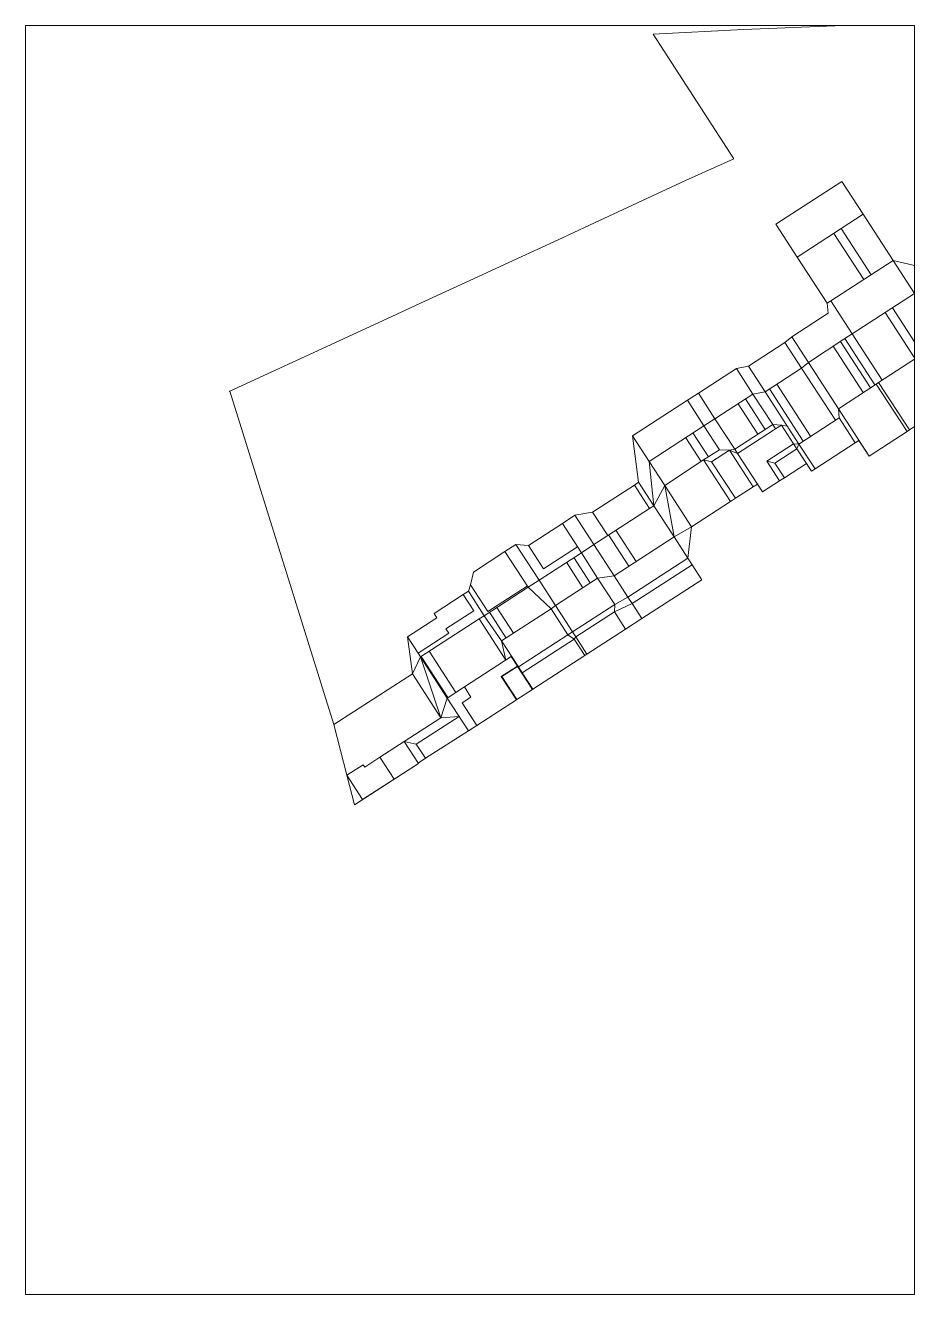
# Paper-space layout 'Planblad_1' of a CAD drawing. Header units: metres. Extents: x 0.003 to 0.207, y 0.003 to 0.294.
# The model-space entities are those that its viewports show. They can reach past a viewport. Long polylines and large blocks are cut down to what shows.
import ezdxf

# ---------------------------------------------------------------- set-up
doc = ezdxf.new("R2010")
doc.units = ezdxf.units.M
for name, color, linetype, lineweight in [('ARRIERES COURBES 20%', 7, 'Continuous', 9), ('PDF  Lijnenwerk (Brown  Dikte 0_71)', 8, 'Continuous', 9), ('PERCEELSGRANS', 8, 'Continuous', 9), ('STANDARD', 8, 'Continuous', 9), ('Velddata', 8, 'Continuous', 9)]:
    doc.layers.add(name, color=color, linetype=linetype, lineweight=lineweight)

msp = doc.modelspace()

# ---------------------------------------------------------------- linework, layer by layer
at = {"layer": 'ARRIERES COURBES 20%', "lineweight": 5}
msp.add_polyline3d([(85432.96, 86634.42, 322.63), (85425.41, 86629.52, 322.63), (85425.14, 86629.35, 322.63), (85420.8, 86626.53, 322.63), (85419.63, 86628.33, 322.63), (85419.21, 86628.05, 322.63), (85414.6, 86625.06, 322.63), (85414.18, 86624.79, 322.63), (85413.6, 86625.69, 322.63), (85411.08, 86624.05, 322.63), (85410.52, 86623.69, 322.63), (85408.56, 86622.42, 322.63), (85407.98, 86623.32, 322.63), (85407.49, 86623, 322.63), (85405.46, 86621.69, 322.63), (85404.9, 86621.32, 322.63), (85400.43, 86618.42, 322.63), (85400.01, 86614.83, 322.63), (85400.5, 86614.07, 322.63), (85401.61, 86612.35, 322.63), (85394.74, 86607.9, 322.63), (85392.88, 86606.69, 322.63), (85388.45, 86603.82, 322.63), (85388.21, 86603.66, 322.63), (85382.25, 86599.8, 322.63), (85382.2, 86599.77, 322.63), (85380.4, 86598.61, 322.63), (85380.36, 86598.58, 322.63), (85375.83, 86595.64, 322.63), (85374.87, 86595.02, 322.63), (85369.94, 86591.88, 322.63), (85369.1, 86591.34, 322.63), (85369.12, 86591.3, 322.63), (85366.34, 86589.49, 322.63), (85362.73, 86587.15, 322.63), (85361.79, 86586.54, 322.63), (85361.79, 86586.54, 322.63), (85360.93, 86589.93, 322.63), (85359.44, 86595.74, 322.63), (85347.49, 86633.95, 322.63), (85357.12, 86638.39, 322.63), (85364, 86641.57, 322.63), (85370.87, 86644.74, 322.63), (85374.93, 86646.61, 322.63), (85380.5, 86649.19, 322.63), (85385.15, 86651.33, 322.63), (85388.74, 86653, 322.63), (85394.26, 86655.54, 322.63), (85399.74, 86658.1, 322.63), (85405.27, 86660.62, 322.63), (85396.02, 86674.88, 322.63), (85406.4, 86675.42, 322.63), (85416.85, 86675.84, 322.63), (85423.73, 86676.26, 322.63), (85429.59, 86676.62, 322.63)], dxfattribs=at)
at = {"layer": 'PDF  Lijnenwerk (Brown  Dikte 0_71)'}
for p, q in [((85420.11, 86654.24, 323.9), (85417.66, 86658.02, 323.9)), ((85420.11, 86654.24, 323.9), (85423.55, 86648.94, 320.24)), ((85410.11, 86653.12, 323.9), (85412.56, 86649.34, 323.9)), ((85412.56, 86649.34, 323.9), (85416, 86644.04, 320.24)), ((85423.55, 86648.94, 320.24), (85426, 86645.16, 320.24)), ((85416.42, 86644.31, 320.24), (85416, 86644.04, 320.24)), ((85416.12, 86642.92, 320.58), (85416, 86644.04, 320.24)), ((85426, 86645.16, 320.24), (85429.44, 86639.85, 316.63)), ((85411.15, 86639.56, 321.07), (85411.93, 86640.2, 320.58)), ((85413.83, 86637.26, 320.58), (85418.03, 86639.99, 320.58)), ((85418.03, 86639.99, 320.58), (85418.87, 86640.53, 320.24)), ((85418.03, 86639.99, 320.58), (85421.47, 86634.68, 316.95)), ((85418.87, 86640.53, 320.24), (85422.31, 86635.23, 316.63)), ((85405.58, 86636.58, 321.64), (85406.96, 86636.84, 321.07)), ((85413.06, 86636.62, 321.07), (85413.83, 86637.26, 320.58)), ((85413.06, 86636.62, 321.07), (85416.94, 86630.64, 317.02)), ((85413.83, 86637.26, 320.58), (85417.28, 86631.96, 316.95)), ((85399.96, 86632.92, 321.98), (85401.22, 86633.74, 321.64)), ((85401.22, 86633.74, 321.64), (85403.12, 86630.81, 321.64)), ((85407.48, 86633.64, 321.64), (85408.87, 86633.9, 321.07)), ((85407.48, 86633.64, 321.64), (85409.75, 86630.14, 319.15)), ((85408.87, 86633.9, 321.07), (85412.75, 86627.91, 317.02)), ((85421.62, 86634.78, 316.95), (85417.28, 86631.96, 316.95)), ((85421.62, 86634.78, 316.95), (85421.89, 86634.95, 316.63)), ((85421.89, 86634.95, 316.63), (85425.41, 86629.52, 316.63)), ((85393.66, 86628.84, 321.98), (85399.96, 86632.92, 321.98)), ((85401.86, 86629.99, 321.98), (85403.12, 86630.81, 321.64)), ((85403.12, 86630.81, 321.64), (85405.39, 86627.31, 319.15)), ((85412.75, 86627.91, 317.02), (85417.36, 86630.91, 317.02)), ((85417.28, 86631.96, 316.95), (85417.36, 86630.91, 317.02)), ((85419.21, 86628.05, 317.02), (85417.36, 86630.91, 317.02)), ((85401.86, 86629.99, 321.98), (85395.57, 86625.91, 321.98)), ((85401.86, 86629.99, 321.98), (85403.64, 86627.26, 320.28)), ((85409.75, 86630.14, 319.15), (85405.39, 86627.31, 319.15)), ((85409.75, 86630.14, 319.15), (85410.75, 86630.08, 318.4)), ((85410.08, 86629.64, 318.4), (85409.75, 86630.14, 319.15)), ((85409.83, 86629.48, 318.4), (85410.08, 86629.64, 318.4)), ((85410.08, 86629.64, 318.4), (85410.75, 86630.08, 318.4)), ((85410.75, 86630.08, 318.4), (85412.14, 86627.92, 318.4)), ((85410.75, 86630.08, 318.4), (85411.42, 86629.96, 318.41)), ((85425.14, 86629.35, 316.95), (85420.8, 86626.53, 316.95)), ((85425.14, 86629.35, 316.95), (85425.41, 86629.52, 316.63)), ((85393.66, 86628.84, 321.98), (85395.57, 86625.91, 321.98)), ((85409.07, 86625.93, 318.4), (85412.14, 86627.92, 318.4)), ((85412.51, 86627.37, 317.4), (85412.14, 86627.92, 318.4)), ((85412.14, 86627.92, 318.4), (85412.75, 86627.91, 317.02)), ((85412.75, 86627.91, 317.02), (85412.51, 86627.37, 317.4)), ((85414.6, 86625.06, 317.02), (85419.21, 86628.05, 317.02)), ((85419.21, 86628.05, 317.02), (85419.63, 86628.33, 316.95)), ((85401.82, 86626.08, 320.28), (85403.64, 86627.26, 320.28)), ((85402.74, 86625.88, 319.28), (85404.77, 86627.2, 319.28)), ((85403.64, 86627.26, 320.28), (85404.77, 86627.2, 319.28)), ((85404.77, 86627.2, 319.28), (85405.39, 86627.31, 319.15)), ((85405.71, 86626.81, 318.4), (85404.77, 86627.2, 319.28)), ((85407.49, 86623, 319.28), (85404.77, 86627.2, 319.28)), ((85405.71, 86626.81, 318.4), (85405.39, 86627.31, 319.15)), ((85407.98, 86623.32, 318.4), (85405.71, 86626.81, 318.4)), ((85412.51, 86627.37, 317.4), (85414.18, 86624.79, 317.4)), ((85395.57, 86625.91, 321.98), (85397.36, 86623.17, 320.28)), ((85401.82, 86626.08, 320.28), (85397.36, 86623.17, 320.28)), ((85404.9, 86621.32, 320.28), (85401.82, 86626.08, 320.28)), ((85402.74, 86625.88, 319.28), (85401.82, 86626.08, 320.28)), ((85409.07, 86625.93, 318.4), (85410.52, 86623.69, 318.4)), ((85409.99, 86625.73, 317.4), (85409.07, 86625.93, 318.4)), ((85411.08, 86624.05, 317.4), (85413.6, 86625.69, 317.4)), ((85414.18, 86624.79, 317.4), (85414.6, 86625.06, 317.02)), ((85410.52, 86623.69, 318.4), (85408.56, 86622.42, 318.4)), ((85410.52, 86623.69, 318.4), (85411.08, 86624.05, 317.4)), ((85397.36, 86623.17, 320.28), (85400.43, 86618.42, 320.28)), ((85405.46, 86621.69, 319.28), (85407.49, 86623, 319.28)), ((85407.49, 86623, 319.28), (85407.98, 86623.32, 318.4)), ((85407.98, 86623.32, 318.4), (85408.56, 86622.42, 318.4)), ((85400.43, 86618.42, 320.28), (85404.9, 86621.32, 320.28)), ((85404.9, 86621.32, 320.28), (85405.46, 86621.69, 319.28))]:
    msp.add_line(p, q, dxfattribs=at)
at = {"layer": 'PDF  Lijnenwerk (Brown  Dikte 0_71)', "color": 1}
for p, q in [((85423.48, 86643.52, 320.24), (85426.92, 86638.22, 316.63)), ((85417.53, 86639.66, 320.58), (85420.97, 86634.36, 316.95)), ((85410.21, 86634.77, 321.07), (85414.09, 86628.79, 317.02)), ((85405.78, 86632.53, 321.64), (85408.05, 86629.04, 319.15)), ((85406.62, 86633.08, 321.64), (85408.89, 86629.58, 319.15))]:
    msp.add_line(p, q, dxfattribs=at)
at = {"layer": 'PDF  Lijnenwerk (Brown  Dikte 0_71)'}
for points in [[(85410.11, 86653.12), (85417.66, 86658.02)], [(85412.56, 86649.34), (85420.11, 86654.24)], [(85423.55, 86648.94), (85416.42, 86644.31)], [(85416.42, 86644.31), (85418.87, 86640.53)], [(85418.87, 86640.53), (85426, 86645.16)], [(85411.93, 86640.2), (85416.12, 86642.92)], [(85406.96, 86636.84), (85411.15, 86639.56)], [(85413.06, 86636.62), (85411.15, 86639.56)], [(85413.83, 86637.26), (85411.93, 86640.2)], [(85421.89, 86634.95), (85429.44, 86639.85)], [(85401.22, 86633.74), (85405.58, 86636.58)], [(85407.48, 86633.64), (85405.58, 86636.58)], [(85408.87, 86633.9), (85406.96, 86636.84)], [(85413.06, 86636.62), (85408.87, 86633.9)], [(85407.48, 86633.64), (85403.12, 86630.81)], [(85425.14, 86629.35), (85421.62, 86634.78)], [(85425.41, 86629.52), (85432.96, 86634.42)], [(85399.96, 86632.92), (85401.86, 86629.99)], [(85420.8, 86626.53), (85417.28, 86631.96)], [(85409.83, 86629.48), (85405.71, 86626.81)], [(85414.6, 86625.06), (85412.75, 86627.91)], [(85412.51, 86627.37), (85409.99, 86625.73)], [(85405.46, 86621.69), (85402.74, 86625.88)], [(85411.08, 86624.05), (85409.99, 86625.73)]]:
    msp.add_lwpolyline(points, dxfattribs=at)
at = {"layer": 'PDF  Lijnenwerk (Brown  Dikte 0_71)', "color": 1}
for points in [[(85417.59, 86652.61, 323.9), (85421.03, 86647.3, 320.24)], [(85416.75, 86652.06, 323.9), (85420.19, 86646.76, 320.24)], [(85422.64, 86642.98, 320.24), (85426.09, 86637.68, 316.63)], [(85416.69, 86639.12, 320.58), (85420.13, 86633.81, 316.95)], [(85409.37, 86634.23, 321.07), (85413.25, 86628.24, 317.02)], [(85399.77, 86628.63, 321.98), (85401.54, 86625.9, 320.28)], [(85400.6, 86629.18, 321.98), (85402.38, 86626.44, 320.28)]]:
    msp.add_polyline3d(points, dxfattribs=at)
at = {"layer": 'PERCEELSGRANS'}
for p, q in [((85394.37, 86623.52, 321.77), (85396.11, 86620.84, 321.77)), ((85395.62, 86620.52, 321.77), (85396.11, 86620.84, 321.77)), ((85380.3, 86616.4, 323.48), (85382.96, 86612.31, 323.48)), ((85376.67, 86608.23, 324.99), (85374.85, 86611.03, 324.99))]:
    msp.add_line(p, q, dxfattribs=at)
at = {"layer": 'PERCEELSGRANS', "ltscale": 0.001}
msp.add_lwpolyline([(85389.24, 86616.38), (85387.07, 86619.74)], dxfattribs=at)
at = {"layer": 'STANDARD', "color": 1}
for p, q in [((85391.77, 86618.02, 321.77), (85394.09, 86614.44, 318.35)), ((85393.25, 86613.89, 318.35), (85390.93, 86617.48, 321.77)), ((85386.94, 86614.89, 323.48), (85388.83, 86611.98, 320.96)), ((85387.99, 86611.44, 320.96), (85386.1, 86614.35, 323.48)), ((85378.11, 86609.16, 324.99), (85380.02, 86606.21, 321.93)), ((85379.18, 86605.67, 321.93), (85377.27, 86608.62, 324.99)), ((85372.5, 86598.84, 321.73), (85369.45, 86603.55, 325.69)), ((85370.37, 86604.15, 325.69), (85373.43, 86599.44, 321.73))]:
    msp.add_line(p, q, dxfattribs=at)
at = {"layer": 'Velddata', "color": 103}
for p, q in [((85406.4, 86675.42, 327.42), (85416.85, 86675.84, 324.97)), ((85416.85, 86675.84, 324.97), (85423.73, 86676.26, 323.8)), ((85423.73, 86676.26, 323.8), (85429.59, 86676.62, 322.63)), ((85396.02, 86674.88, 329.72), (85406.4, 86675.42, 327.42)), ((85405.27, 86660.62, 326.27), (85396.02, 86674.88, 329.72)), ((85399.74, 86658.1, 329.48), (85405.27, 86660.62, 326.27)), ((85394.26, 86655.54, 330.35), (85399.74, 86658.1, 329.48)), ((85388.74, 86653, 331.02), (85394.26, 86655.54, 330.35)), ((85385.15, 86651.33, 331.96), (85388.74, 86653, 331.02)), ((85380.5, 86649.19, 333.45), (85385.15, 86651.33, 331.96)), ((85374.93, 86646.61, 334.77), (85380.5, 86649.19, 333.45)), ((85370.87, 86644.74, 334.93), (85374.93, 86646.61, 334.77)), ((85364, 86641.57, 335.94), (85370.87, 86644.74, 334.93)), ((85357.12, 86638.39, 336.94), (85364, 86641.57, 335.94)), ((85347.49, 86633.95, 337.4), (85357.12, 86638.39, 336.94)), ((85347.49, 86633.95, 337.4), (85359.44, 86595.74, 324))]:
    msp.add_line(p, q, dxfattribs=at)
at = {"layer": 'Velddata', "color": 5}
for p, q in [((85423.55, 86648.94, 320.24), (85426.37, 86648.27, 320.86)), ((85426, 86645.16, 320.24), (85428, 86645.75, 320.53)), ((85394.37, 86623.52, 321.77), (85393.66, 86628.84, 321.98)), ((85396.11, 86620.84, 321.77), (85395.57, 86625.91, 321.98)), ((85397.36, 86623.17, 320.28), (85396.11, 86620.84, 321.77)), ((85398.44, 86617.25, 318.35), (85397.36, 86623.17, 320.28)), ((85400.43, 86618.42, 320.28), (85398.44, 86617.25, 318.35)), ((85400.01, 86614.83, 318.35), (85400.43, 86618.42, 320.28))]:
    msp.add_line(p, q, dxfattribs=at)
at = {"layer": 'Velddata'}
for p, q in [((85426.37, 86648.27, 320.86), (85428, 86645.75, 320.53)), ((85393.88, 86623.2, 321.77), (85394.37, 86623.52, 321.77)), ((85389.1, 86620.1, 321.77), (85393.88, 86623.2, 321.77)), ((85393.88, 86623.2, 321.77), (85395.62, 86620.52, 321.77)), ((85395.62, 86620.52, 321.77), (85390.84, 86617.42, 321.77)), ((85396.11, 86620.84, 321.77), (85398.44, 86617.25, 318.35)), ((85385.63, 86618.81, 323.48), (85387.07, 86619.74, 321.77)), ((85387.07, 86619.74, 321.77), (85389.1, 86620.1, 321.77)), ((85390.84, 86617.42, 321.77), (85389.1, 86620.1, 321.77)), ((85381.74, 86616.29, 323.48), (85385.63, 86618.81, 323.48)), ((85387.81, 86615.45, 323.48), (85385.63, 86618.81, 323.48)), ((85379.03, 86615.58, 324.99), (85380.3, 86616.4, 323.48)), ((85380.3, 86616.4, 323.48), (85381.74, 86616.29, 323.48)), ((85383.48, 86613.6, 323.48), (85381.74, 86616.29, 323.48)), ((85389.24, 86616.38, 321.77), (85387.81, 86615.45, 323.48)), ((85389.24, 86616.38, 321.77), (85390.84, 86617.42, 321.77)), ((85389.24, 86616.38, 321.77), (85391.56, 86612.8, 318.35)), ((85391.56, 86612.8, 318.35), (85398.44, 86617.25, 318.35)), ((85400.01, 86614.83, 318.35), (85398.44, 86617.25, 318.35)), ((85375.42, 86613.23, 324.99), (85379.03, 86615.58, 324.99)), ((85381.69, 86611.48, 324.99), (85379.03, 86615.58, 324.99)), ((85382.96, 86612.31, 323.48), (85387.81, 86615.45, 323.48)), ((85387.37, 86616.12, 323.48), (85383.48, 86613.6, 323.48)), ((85387.81, 86615.45, 323.48), (85389.66, 86612.52, 320.96)), ((85393.14, 86610.37, 318.35), (85400.01, 86614.83, 318.35)), ((85400.01, 86614.83, 318.35), (85400.5, 86614.07, 317.45)), ((85393.62, 86609.62, 317.45), (85400.5, 86614.07, 317.45)), ((85400.5, 86614.07, 317.45), (85401.61, 86612.35, 317.45)), ((85375.11, 86611.77, 324.99), (85375.42, 86613.23, 324.99)), ((85381.69, 86611.48, 324.99), (85382.96, 86612.31, 323.48)), ((85382.96, 86612.31, 323.48), (85384.84, 86609.4, 320.96)), ((85389.66, 86612.52, 320.96), (85384.84, 86609.4, 320.96)), ((85391.56, 86612.8, 318.35), (85389.66, 86612.52, 320.96)), ((85391.63, 86609.52, 320.96), (85389.66, 86612.52, 320.96)), ((85391.56, 86612.8, 318.35), (85393.14, 86610.37, 318.35)), ((85394.74, 86607.9, 317.45), (85401.61, 86612.35, 317.45)), ((85370.92, 86608.47, 325.69), (85374.27, 86610.64, 325.69)), ((85374.27, 86610.64, 325.69), (85374.85, 86611.03, 324.99)), ((85374.27, 86610.64, 325.69), (85375.46, 86608.8, 325.69)), ((85374.85, 86611.03, 324.99), (85375.11, 86611.77, 324.99)), ((85377.09, 86608.71, 324.99), (85375.11, 86611.77, 324.99)), ((85376.67, 86608.23, 324.99), (85381.69, 86611.48, 324.99)), ((85381.59, 86611.63, 324.99), (85377.09, 86608.71, 324.99)), ((85381.69, 86611.48, 324.99), (85384.33, 86609, 321.93)), ((85391.63, 86609.52, 320.96), (85393.14, 86610.37, 318.35)), ((85393.14, 86610.37, 318.35), (85393.62, 86609.62, 317.45)), ((85378.66, 86605.33, 321.93), (85384.33, 86609, 321.93)), ((85384.33, 86609, 321.93), (85384.84, 86609.4, 320.96)), ((85386.25, 86606.03, 321.93), (85384.33, 86609, 321.93)), ((85384.84, 86609.4, 320.96), (85386.79, 86606.38, 320.96)), ((85386.79, 86606.38, 320.96), (85391.63, 86609.52, 320.96)), ((85393.62, 86609.62, 317.45), (85391.6, 86608.66, 320.78)), ((85391.63, 86609.52, 320.96), (85391.6, 86608.66, 320.78)), ((85394.74, 86607.9, 317.45), (85393.62, 86609.62, 317.45)), ((85367.88, 86605.79, 325.69), (85371.24, 86607.97, 325.69)), ((85376.08, 86607.85, 325.69), (85369.37, 86603.5, 325.69)), ((85371.24, 86607.97, 325.69), (85370.92, 86608.47, 325.69)), ((85375.46, 86608.8, 325.69), (85372.28, 86606.73, 325.69)), ((85376.67, 86608.23, 324.99), (85376.08, 86607.85, 325.69)), ((85379.13, 86603.14, 321.73), (85376.08, 86607.85, 325.69)), ((85376.67, 86608.23, 324.99), (85378.66, 86605.33, 321.93)), ((85387.17, 86605.79, 320.78), (85391.6, 86608.66, 320.78)), ((85392.88, 86606.69, 320.78), (85391.6, 86608.66, 320.78)), ((85392.88, 86606.69, 320.78), (85394.74, 86607.9, 317.45)), ((85372.6, 86606.23, 325.69), (85369.08, 86603.95, 325.69)), ((85372.28, 86606.73, 325.69), (85372.6, 86606.23, 325.69)), ((85380.59, 86602.36, 321.93), (85386.25, 86606.03, 321.93)), ((85386.25, 86606.03, 321.93), (85386.79, 86606.38, 320.96)), ((85386.99, 86605.54, 321.21), (85386.25, 86606.03, 321.93)), ((85386.79, 86606.38, 320.96), (85387.17, 86605.79, 320.78)), ((85388.45, 86603.82, 320.78), (85392.88, 86606.69, 320.78)), ((85369.08, 86603.95, 325.69), (85367.88, 86605.79, 325.69)), ((85368.43, 86601.57, 324), (85367.88, 86605.79, 325.69)), ((85378.66, 86605.33, 321.93), (85379.13, 86603.14, 321.73)), ((85380.59, 86602.36, 321.93), (85378.66, 86605.33, 321.93)), ((85381.03, 86601.68, 321.21), (85386.99, 86605.54, 321.21)), ((85386.99, 86605.54, 321.21), (85387.17, 86605.79, 320.78)), ((85388.21, 86603.66, 321.21), (85386.99, 86605.54, 321.21)), ((85387.17, 86605.79, 320.78), (85388.45, 86603.82, 320.78)), ((85368.43, 86601.57, 324), (85369.37, 86603.5, 325.69)), ((85369.37, 86603.5, 325.69), (85369.08, 86603.95, 325.69)), ((85369.37, 86603.5, 325.69), (85372.43, 86598.79, 321.73)), ((85369.37, 86603.5, 325.69), (85371.69, 86596.53, 322.63)), ((85379.76, 86603.54, 321.73), (85374.39, 86600.06, 321.73)), ((85379.76, 86603.54, 321.73), (85379.8, 86603.57, 321.93)), ((85380.47, 86602.45, 321.73), (85379.76, 86603.54, 321.73)), ((85388.21, 86603.66, 321.21), (85382.25, 86599.8, 321.21)), ((85388.21, 86603.66, 321.21), (85388.45, 86603.82, 320.78)), ((85378.62, 86601.25, 321.73), (85380.47, 86602.45, 321.73)), ((85380.5, 86602.41, 321.66), (85378.69, 86601.24, 321.66)), ((85380.47, 86602.45, 321.73), (85380.5, 86602.41, 321.66)), ((85380.5, 86602.41, 321.66), (85382.2, 86599.77, 321.66)), ((85380.59, 86602.36, 321.93), (85381.03, 86601.68, 321.21)), ((85381.03, 86601.68, 321.21), (85382.25, 86599.8, 321.21)), ((85368.43, 86601.57, 324), (85359.44, 86595.74, 324)), ((85371.69, 86596.53, 322.63), (85368.43, 86601.57, 324)), ((85380.36, 86598.58, 321.73), (85378.62, 86601.25, 321.73)), ((85378.69, 86601.24, 321.66), (85380.4, 86598.61, 321.66)), ((85371.69, 86596.53, 322.63), (85372.43, 86598.79, 321.73)), ((85374.39, 86600.06, 321.73), (85372.43, 86598.79, 321.73)), ((85372.43, 86598.79, 321.73), (85374.87, 86595.02, 321.73)), ((85375.15, 86598.9, 321.73), (85374.14, 86598.24, 321.73)), ((85374.39, 86600.06, 321.73), (85375.15, 86598.9, 321.73)), ((85380.4, 86598.61, 321.66), (85382.2, 86599.77, 321.66)), ((85382.2, 86599.77, 321.66), (85382.25, 86599.8, 321.21)), ((85374.14, 86598.24, 321.73), (85375.83, 86595.64, 321.73)), ((85375.83, 86595.64, 321.73), (85380.36, 86598.58, 321.73)), ((85380.36, 86598.58, 321.73), (85380.4, 86598.61, 321.66)), ((85371.69, 86596.53, 322.63), (85367.48, 86593.81, 322.63)), ((85373.78, 86596.69, 321.73), (85368.87, 86593.51, 321.73)), ((85371.69, 86596.53, 322.63), (85373.78, 86596.69, 321.73)), ((85359.44, 86595.74, 324), (85360.93, 86589.93, 322.63)), ((85369.94, 86591.88, 321.73), (85374.87, 86595.02, 321.73)), ((85375.83, 86595.64, 321.73), (85374.87, 86595.02, 321.73)), ((85364.71, 86592.01, 322.63), (85367.48, 86593.81, 322.63)), ((85367.48, 86593.81, 322.63), (85369.12, 86591.3, 322.63)), ((85367.48, 86593.81, 322.63), (85368.87, 86593.51, 321.73)), ((85368.87, 86593.51, 321.73), (85369.94, 86591.88, 321.73)), ((85362.97, 86590.88, 322.63), (85364.71, 86592.01, 322.63)), ((85364.71, 86592.01, 322.63), (85366.34, 86589.49, 322.63)), ((85369.1, 86591.34, 322.63), (85369.94, 86591.88, 321.73)), ((85362.8, 86591.14, 322.63), (85360.93, 86589.93, 322.63)), ((85361.79, 86586.54, 322.63), (85369.12, 86591.3, 322.63)), ((85362.97, 86590.88, 322.63), (85362.8, 86591.14, 322.63)), ((85360.93, 86589.93, 322.63), (85362.73, 86587.15, 322.63)), ((85360.93, 86589.93, 322.63), (85361.79, 86586.54, 322.63))]:
    msp.add_line(p, q, dxfattribs=at)
msp.add_lwpolyline([(85431.4, 86651.53), (85426.37, 86648.27)], dxfattribs=at)
at = {"layer": 'Velddata', "color": 103, "linetype": 'Continuous'}
msp.add_point((85347.49, 86633.95, 337.4), dxfattribs=at)

psp = doc.layouts.new('Planblad_1')

# ---------------------------------------------------------------- viewports
at = {"layer": '0'}
psp.add_viewport(center=(0.10495, 0.1485), size=(0.2039, 0.291), view_center_point=(85375.03747, 86603.14913), view_height=145.5, dxfattribs=at)

doc.saveas('drawing.dxf')
